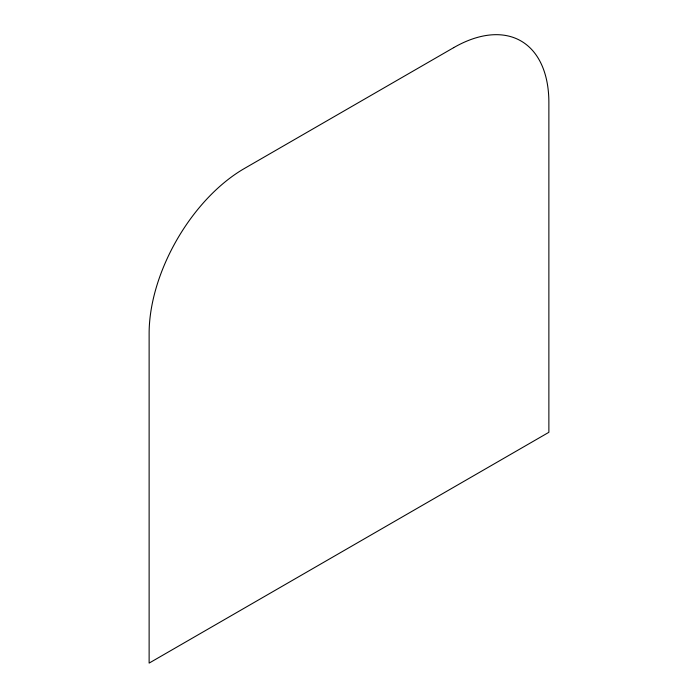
<?xml version="1.0" encoding="UTF-8"?>
<svg xmlns="http://www.w3.org/2000/svg" width="698" height="698" viewBox="0 0 698 698"><rect width="100%" height="100%" fill="white"/><g stroke="black" fill="none" stroke-linecap="round" stroke-linejoin="round"><path stroke-width="1.05" d="M453.691 47.647L244.309 168.541A134.601 77.714 -60 0 0 149.128 333.391L149.128 663.1L548.872 432.306L548.872 102.606A134.601 77.714 -60 0 0 453.691 47.647"/></g></svg>
